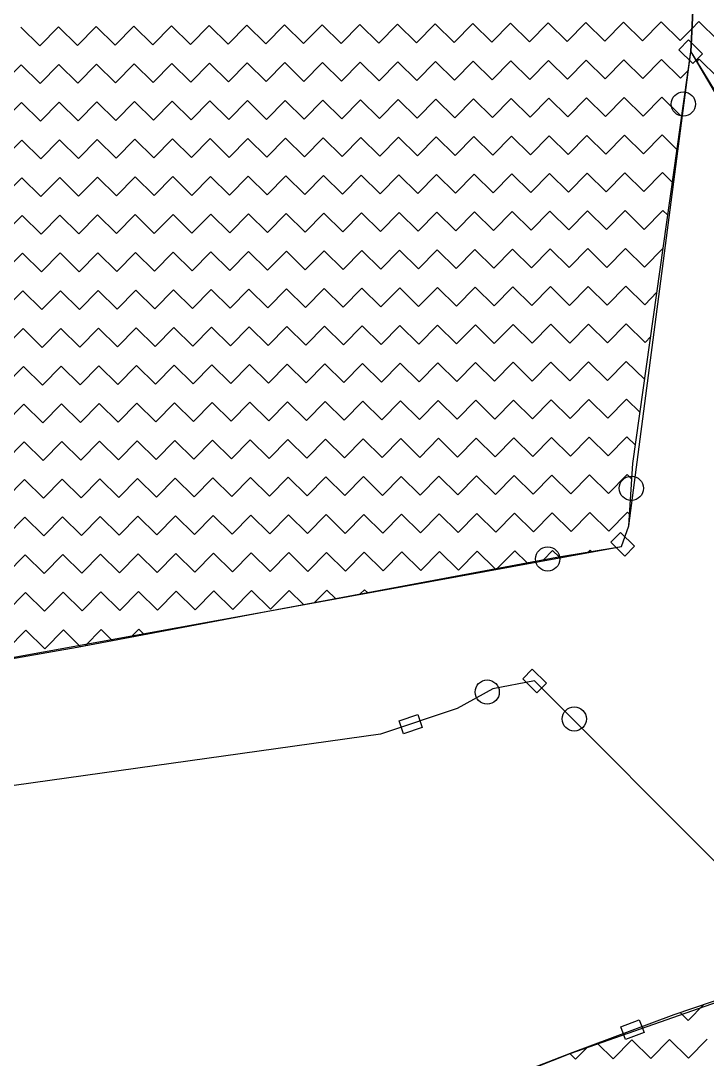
# Model space of a CAD drawing. Header units: metres. Extents: x 342804 to 346854, y 1762918 to 1765966.
# Drawn here: x 343431.6 to 343672.7, y 1764501 to 1764865.5 of the extents above; entities that cross this region are included whole.
import ezdxf

# ---------------------------------------------------------------- set-up
doc = ezdxf.new("R2010")
doc.units = ezdxf.units.M
doc.header["$MEASUREMENT"] = 0
doc.layers.add('POLY_HATCH', color=12, linetype='Continuous')
doc.layers.add('POLY_PARCEL', color=6, linetype='Continuous')

msp = doc.modelspace()

# ---------------------------------------------------------------- linework, layer by layer
for points in [[(343666.08, 1764858.8), (343671.03, 1764853.93), (343667.66, 1764850.51), (343662.71, 1764855.38)], [(343642.18, 1764685.95), (343647.13, 1764681.08), (343643.76, 1764677.65), (343638.81, 1764682.52)], [(343611.25, 1764637.94), (343616.2, 1764633.07), (343612.83, 1764629.65), (343607.88, 1764634.52)], [(343564.52, 1764619.84), (343571.1, 1764622.04), (343572.63, 1764617.48), (343566.04, 1764615.28)], [(343642.3, 1764512.43), (343648.81, 1764514.86), (343650.49, 1764510.36), (343643.98, 1764507.93)]]:
    msp.add_lwpolyline(points, close=True)
for centre in [(343664.3, 1764836.29), (343646.02, 1764701.44), (343616.66, 1764676.63), (343595.42, 1764629.91), (343625.98, 1764620.47)]:
    msp.add_circle(centre, 4.25)
at = {"layer": 'POLY_HATCH'}
for p, q in [((343666.87, 1764854.65), (343668.39, 1764885.72)), ((343668.39, 1764885.72), (343666.87, 1764854.65)), ((343646.61, 1764710.17), (343666.87, 1764854.65)), ((343666.87, 1764854.65), (343690.76, 1764815.61)), ((343645.15, 1764688.27), (343646.61, 1764710.17)), ((343642.53, 1764681.03), (343645.15, 1764688.27)), ((343619.83, 1764677.22), (343642.53, 1764681.03)), ((343517.75, 1764658.16), (343619.83, 1764677.22)), ((343451.38, 1764645.69), (343517.75, 1764658.16)), ((343383.97, 1764633.91), (343451.38, 1764645.69)), ((343726.67, 1764538.82), (343661.01, 1764516.65)), ((343661.01, 1764516.65), (343624.56, 1764503.02)), ((343624.56, 1764503.02), (343533.42, 1764467.93))]:
    msp.add_line(p, q, dxfattribs=at)
at = {"layer": 'POLY_HATCH', "linetype": 'Continuous'}
for p, q in [((343438.29, 1764856.75), (343444.85, 1764863.41)), ((343444.85, 1764863.41), (343451.52, 1764856.85)), ((343451.52, 1764856.85), (343458.08, 1764863.52)), ((343458.08, 1764863.52), (343464.75, 1764856.96)), ((343464.75, 1764856.96), (343471.31, 1764863.63)), ((343471.31, 1764863.63), (343477.98, 1764857.07)), ((343477.98, 1764857.07), (343484.54, 1764863.74)), ((343484.54, 1764863.74), (343491.21, 1764857.18)), ((343491.21, 1764857.18), (343497.77, 1764863.85)), ((343497.77, 1764863.85), (343504.44, 1764857.29)), ((343504.44, 1764857.29), (343511, 1764863.96)), ((343511, 1764863.96), (343517.67, 1764857.4)), ((343517.67, 1764857.4), (343524.23, 1764864.07)), ((343524.23, 1764864.07), (343530.9, 1764857.51)), ((343530.9, 1764857.51), (343537.46, 1764864.17)), ((343537.46, 1764864.17), (343544.13, 1764857.61)), ((343544.13, 1764857.61), (343550.69, 1764864.28)), ((343550.69, 1764864.28), (343557.36, 1764857.72)), ((343557.36, 1764857.72), (343563.92, 1764864.39)), ((343563.92, 1764864.39), (343570.59, 1764857.83)), ((343570.59, 1764857.83), (343577.15, 1764864.5)), ((343577.15, 1764864.5), (343583.82, 1764857.94)), ((343583.82, 1764857.94), (343590.38, 1764864.61)), ((343590.38, 1764864.61), (343597.05, 1764858.05)), ((343597.05, 1764858.05), (343603.61, 1764864.72)), ((343603.61, 1764864.72), (343610.28, 1764858.16)), ((343610.28, 1764858.16), (343616.84, 1764864.83)), ((343616.84, 1764864.83), (343623.51, 1764858.27)), ((343623.51, 1764858.27), (343630.07, 1764864.93)), ((343630.07, 1764864.93), (343636.74, 1764858.37)), ((343636.74, 1764858.37), (343643.3, 1764865.04)), ((343643.3, 1764865.04), (343649.97, 1764858.48)), ((343649.97, 1764858.48), (343656.53, 1764865.15)), ((343656.53, 1764865.15), (343663.2, 1764858.59)), ((343667.27, 1764862.73), (343669.76, 1764865.26)), ((343669.76, 1764865.26), (343676.43, 1764858.7)), ((343431.62, 1764863.31), (343438.29, 1764856.75)), ((343663.2, 1764858.59), (343667.27, 1764862.73)), ((343425.16, 1764843.41), (343431.73, 1764850.08)), ((343431.73, 1764850.08), (343438.39, 1764843.52)), ((343438.39, 1764843.52), (343444.96, 1764850.18)), ((343444.96, 1764850.18), (343451.62, 1764843.62)), ((343451.62, 1764843.62), (343458.19, 1764850.29)), ((343458.19, 1764850.29), (343464.85, 1764843.73)), ((343464.85, 1764843.73), (343471.42, 1764850.4)), ((343471.42, 1764850.4), (343478.08, 1764843.84)), ((343478.08, 1764843.84), (343484.65, 1764850.51)), ((343484.65, 1764850.51), (343491.32, 1764843.95)), ((343491.32, 1764843.95), (343497.88, 1764850.62)), ((343497.88, 1764850.62), (343504.55, 1764844.06)), ((343504.55, 1764844.06), (343511.11, 1764850.73)), ((343511.11, 1764850.73), (343517.78, 1764844.17)), ((343517.78, 1764844.17), (343524.34, 1764850.84)), ((343524.34, 1764850.84), (343531.01, 1764844.28)), ((343531.01, 1764844.28), (343537.57, 1764850.94)), ((343537.57, 1764850.94), (343544.24, 1764844.38)), ((343544.24, 1764844.38), (343550.8, 1764851.05)), ((343550.8, 1764851.05), (343557.47, 1764844.49)), ((343557.47, 1764844.49), (343564.03, 1764851.16)), ((343564.03, 1764851.16), (343570.7, 1764844.6)), ((343570.7, 1764844.6), (343577.26, 1764851.27)), ((343577.26, 1764851.27), (343583.93, 1764844.71)), ((343583.93, 1764844.71), (343590.49, 1764851.38)), ((343590.49, 1764851.38), (343597.16, 1764844.82)), ((343597.16, 1764844.82), (343603.72, 1764851.49)), ((343603.72, 1764851.49), (343610.39, 1764844.93)), ((343610.39, 1764844.93), (343616.95, 1764851.6)), ((343616.95, 1764851.6), (343623.62, 1764845.03)), ((343623.62, 1764845.03), (343630.18, 1764851.7)), ((343630.18, 1764851.7), (343636.85, 1764845.14)), ((343636.85, 1764845.14), (343643.41, 1764851.81)), ((343643.41, 1764851.81), (343650.08, 1764845.25)), ((343650.08, 1764845.25), (343656.64, 1764851.92)), ((343656.64, 1764851.92), (343663.31, 1764845.36)), ((343669.01, 1764851.16), (343669.87, 1764852.03)), ((343669.87, 1764852.03), (343676.54, 1764845.47)), ((343663.31, 1764845.36), (343665.95, 1764848.04)), ((343557.57, 1764831.26), (343564.13, 1764837.93)), ((343564.13, 1764837.93), (343570.8, 1764831.37)), ((343570.8, 1764831.37), (343577.36, 1764838.04)), ((343577.36, 1764838.04), (343584.03, 1764831.48)), ((343584.03, 1764831.48), (343590.59, 1764838.15)), ((343590.59, 1764838.15), (343597.26, 1764831.59)), ((343597.26, 1764831.59), (343603.82, 1764838.26)), ((343603.82, 1764838.26), (343610.49, 1764831.7)), ((343610.49, 1764831.7), (343617.05, 1764838.37)), ((343617.05, 1764838.37), (343623.72, 1764831.8)), ((343623.72, 1764831.8), (343630.29, 1764838.47)), ((343630.29, 1764838.47), (343636.95, 1764831.91)), ((343636.95, 1764831.91), (343643.52, 1764838.58)), ((343643.52, 1764838.58), (343650.18, 1764832.02)), ((343650.18, 1764832.02), (343656.75, 1764838.69)), ((343656.75, 1764838.69), (343663.41, 1764832.13)), ((343425.27, 1764830.18), (343431.83, 1764836.85)), ((343431.83, 1764836.85), (343438.5, 1764830.29)), ((343438.5, 1764830.29), (343445.06, 1764836.95)), ((343445.06, 1764836.95), (343451.73, 1764830.39)), ((343451.73, 1764830.39), (343458.29, 1764837.06)), ((343458.29, 1764837.06), (343464.96, 1764830.5)), ((343464.96, 1764830.5), (343471.52, 1764837.17)), ((343471.52, 1764837.17), (343478.19, 1764830.61)), ((343478.19, 1764830.61), (343484.75, 1764837.28)), ((343484.75, 1764837.28), (343491.42, 1764830.72)), ((343491.42, 1764830.72), (343497.98, 1764837.39)), ((343497.98, 1764837.39), (343504.65, 1764830.83)), ((343504.65, 1764830.83), (343511.21, 1764837.5)), ((343511.21, 1764837.5), (343517.88, 1764830.94)), ((343517.88, 1764830.94), (343524.44, 1764837.61)), ((343524.44, 1764837.61), (343531.11, 1764831.05)), ((343531.11, 1764831.05), (343537.67, 1764837.71)), ((343537.67, 1764837.71), (343544.34, 1764831.15)), ((343544.34, 1764831.15), (343550.9, 1764837.82)), ((343550.9, 1764837.82), (343557.57, 1764831.26)), ((343663.41, 1764832.13), (343663.76, 1764832.49)), ((343425.38, 1764816.95), (343431.94, 1764823.62)), ((343431.94, 1764823.62), (343438.61, 1764817.06)), ((343438.61, 1764817.06), (343445.17, 1764823.72)), ((343445.17, 1764823.72), (343451.84, 1764817.16)), ((343451.84, 1764817.16), (343458.4, 1764823.83)), ((343458.4, 1764823.83), (343465.07, 1764817.27)), ((343465.07, 1764817.27), (343471.63, 1764823.94)), ((343471.63, 1764823.94), (343478.3, 1764817.38)), ((343478.3, 1764817.38), (343484.86, 1764824.05)), ((343484.86, 1764824.05), (343491.53, 1764817.49)), ((343491.53, 1764817.49), (343498.09, 1764824.16)), ((343498.09, 1764824.16), (343504.76, 1764817.6)), ((343504.76, 1764817.6), (343511.32, 1764824.27)), ((343511.32, 1764824.27), (343517.99, 1764817.71)), ((343517.99, 1764817.71), (343524.55, 1764824.38)), ((343524.55, 1764824.38), (343531.22, 1764817.82)), ((343531.22, 1764817.82), (343537.78, 1764824.48)), ((343537.78, 1764824.48), (343544.45, 1764817.92)), ((343544.45, 1764817.92), (343551.01, 1764824.59)), ((343551.01, 1764824.59), (343557.68, 1764818.03)), ((343557.68, 1764818.03), (343564.24, 1764824.7)), ((343564.24, 1764824.7), (343570.91, 1764818.14)), ((343570.91, 1764818.14), (343577.47, 1764824.81)), ((343577.47, 1764824.81), (343584.14, 1764818.25)), ((343584.14, 1764818.25), (343590.7, 1764824.92)), ((343590.7, 1764824.92), (343597.37, 1764818.36)), ((343597.37, 1764818.36), (343603.93, 1764825.03)), ((343603.93, 1764825.03), (343610.6, 1764818.47)), ((343610.6, 1764818.47), (343617.16, 1764825.14)), ((343617.16, 1764825.14), (343623.83, 1764818.57)), ((343623.83, 1764818.57), (343630.39, 1764825.24)), ((343630.39, 1764825.24), (343637.06, 1764818.68)), ((343637.06, 1764818.68), (343643.62, 1764825.35)), ((343643.62, 1764825.35), (343650.29, 1764818.79)), ((343650.29, 1764818.79), (343656.85, 1764825.46)), ((343656.85, 1764825.46), (343662.06, 1764820.34)), ((343425.49, 1764803.72), (343432.05, 1764810.39)), ((343432.05, 1764810.39), (343438.72, 1764803.83)), ((343438.72, 1764803.83), (343445.28, 1764810.49)), ((343445.28, 1764810.49), (343451.95, 1764803.93)), ((343451.95, 1764803.93), (343458.51, 1764810.6)), ((343458.51, 1764810.6), (343465.18, 1764804.04)), ((343465.18, 1764804.04), (343471.74, 1764810.71)), ((343471.74, 1764810.71), (343478.41, 1764804.15)), ((343478.41, 1764804.15), (343484.97, 1764810.82)), ((343484.97, 1764810.82), (343491.64, 1764804.26)), ((343491.64, 1764804.26), (343498.2, 1764810.93)), ((343498.2, 1764810.93), (343504.87, 1764804.37)), ((343504.87, 1764804.37), (343511.43, 1764811.04)), ((343511.43, 1764811.04), (343518.1, 1764804.48)), ((343518.1, 1764804.48), (343524.66, 1764811.15)), ((343524.66, 1764811.15), (343531.33, 1764804.59)), ((343531.33, 1764804.59), (343537.89, 1764811.25)), ((343537.89, 1764811.25), (343544.56, 1764804.69)), ((343544.56, 1764804.69), (343551.12, 1764811.36)), ((343551.12, 1764811.36), (343557.79, 1764804.8)), ((343557.79, 1764804.8), (343564.35, 1764811.47)), ((343564.35, 1764811.47), (343571.02, 1764804.91)), ((343571.02, 1764804.91), (343577.58, 1764811.58)), ((343577.58, 1764811.58), (343584.25, 1764805.02)), ((343584.25, 1764805.02), (343590.81, 1764811.69)), ((343590.81, 1764811.69), (343597.48, 1764805.13)), ((343597.48, 1764805.13), (343604.04, 1764811.8)), ((343604.04, 1764811.8), (343610.71, 1764805.24)), ((343610.71, 1764805.24), (343617.27, 1764811.91)), ((343617.27, 1764811.91), (343623.94, 1764805.34)), ((343623.94, 1764805.34), (343630.5, 1764812.01)), ((343630.5, 1764812.01), (343637.17, 1764805.45)), ((343637.17, 1764805.45), (343643.73, 1764812.12)), ((343643.73, 1764812.12), (343650.4, 1764805.56)), ((343650.4, 1764805.56), (343656.96, 1764812.23)), ((343656.96, 1764812.23), (343660.44, 1764808.81)), ((343504.98, 1764791.14), (343511.54, 1764797.81)), ((343511.54, 1764797.81), (343518.21, 1764791.25)), ((343518.21, 1764791.25), (343524.77, 1764797.92)), ((343524.77, 1764797.92), (343531.44, 1764791.35)), ((343531.44, 1764791.35), (343538, 1764798.02)), ((343538, 1764798.02), (343544.67, 1764791.46)), ((343544.67, 1764791.46), (343551.23, 1764798.13)), ((343551.23, 1764798.13), (343557.9, 1764791.57)), ((343557.9, 1764791.57), (343564.46, 1764798.24)), ((343564.46, 1764798.24), (343571.13, 1764791.68)), ((343571.13, 1764791.68), (343577.69, 1764798.35)), ((343577.69, 1764798.35), (343584.36, 1764791.79)), ((343584.36, 1764791.79), (343590.92, 1764798.46)), ((343590.92, 1764798.46), (343597.59, 1764791.9)), ((343597.59, 1764791.9), (343604.15, 1764798.57)), ((343604.15, 1764798.57), (343610.82, 1764792.01)), ((343610.82, 1764792.01), (343617.38, 1764798.68)), ((343617.38, 1764798.68), (343624.05, 1764792.11)), ((343624.05, 1764792.11), (343630.61, 1764798.78)), ((343630.61, 1764798.78), (343637.28, 1764792.22)), ((343637.28, 1764792.22), (343643.84, 1764798.89)), ((343643.84, 1764798.89), (343650.51, 1764792.33)), ((343650.51, 1764792.33), (343657.07, 1764799)), ((343657.07, 1764799), (343658.82, 1764797.28)), ((343425.6, 1764790.49), (343432.16, 1764797.16)), ((343432.16, 1764797.16), (343438.83, 1764790.6)), ((343438.83, 1764790.6), (343445.39, 1764797.26)), ((343445.39, 1764797.26), (343452.06, 1764790.7)), ((343452.06, 1764790.7), (343458.62, 1764797.37)), ((343458.62, 1764797.37), (343465.29, 1764790.81)), ((343465.29, 1764790.81), (343471.85, 1764797.48)), ((343471.85, 1764797.48), (343478.52, 1764790.92)), ((343478.52, 1764790.92), (343485.08, 1764797.59)), ((343485.08, 1764797.59), (343491.75, 1764791.03)), ((343491.75, 1764791.03), (343498.31, 1764797.7)), ((343498.31, 1764797.7), (343504.98, 1764791.14)), ((343425.71, 1764777.26), (343432.27, 1764783.93)), ((343432.27, 1764783.93), (343438.94, 1764777.37)), ((343438.94, 1764777.37), (343445.5, 1764784.03)), ((343445.5, 1764784.03), (343452.17, 1764777.47)), ((343452.17, 1764777.47), (343458.73, 1764784.14)), ((343458.73, 1764784.14), (343465.4, 1764777.58)), ((343465.4, 1764777.58), (343471.96, 1764784.25)), ((343471.96, 1764784.25), (343478.63, 1764777.69)), ((343478.63, 1764777.69), (343485.19, 1764784.36)), ((343485.19, 1764784.36), (343491.86, 1764777.8)), ((343491.86, 1764777.8), (343498.42, 1764784.47)), ((343498.42, 1764784.47), (343505.09, 1764777.91)), ((343505.09, 1764777.91), (343511.65, 1764784.58)), ((343511.65, 1764784.58), (343518.32, 1764778.02)), ((343518.32, 1764778.02), (343524.88, 1764784.69)), ((343524.88, 1764784.69), (343531.55, 1764778.12)), ((343531.55, 1764778.12), (343538.11, 1764784.79)), ((343538.11, 1764784.79), (343544.78, 1764778.23)), ((343544.78, 1764778.23), (343551.34, 1764784.9)), ((343551.34, 1764784.9), (343558.01, 1764778.34)), ((343558.01, 1764778.34), (343564.57, 1764785.01)), ((343564.57, 1764785.01), (343571.24, 1764778.45)), ((343571.24, 1764778.45), (343577.8, 1764785.12)), ((343577.8, 1764785.12), (343584.47, 1764778.56)), ((343584.47, 1764778.56), (343591.03, 1764785.23)), ((343591.03, 1764785.23), (343597.7, 1764778.67)), ((343597.7, 1764778.67), (343604.26, 1764785.34)), ((343604.26, 1764785.34), (343610.93, 1764778.78)), ((343610.93, 1764778.78), (343617.49, 1764785.45)), ((343617.49, 1764785.45), (343624.16, 1764778.88)), ((343624.16, 1764778.88), (343630.72, 1764785.55)), ((343630.72, 1764785.55), (343637.39, 1764778.99)), ((343637.39, 1764778.99), (343643.95, 1764785.66)), ((343643.95, 1764785.66), (343650.62, 1764779.1)), ((343650.62, 1764779.1), (343657.18, 1764785.77)), ((343657.18, 1764785.77), (343657.21, 1764785.74)), ((343624.27, 1764765.65), (343630.83, 1764772.32)), ((343630.83, 1764772.32), (343637.5, 1764765.76)), ((343637.5, 1764765.76), (343644.06, 1764772.43)), ((343644.06, 1764772.43), (343650.73, 1764765.87)), ((343425.82, 1764764.03), (343432.38, 1764770.7)), ((343432.38, 1764770.7), (343439.05, 1764764.14)), ((343439.05, 1764764.14), (343445.61, 1764770.8)), ((343445.61, 1764770.8), (343452.28, 1764764.24)), ((343452.28, 1764764.24), (343458.84, 1764770.91)), ((343458.84, 1764770.91), (343465.51, 1764764.35)), ((343465.51, 1764764.35), (343472.07, 1764771.02)), ((343472.07, 1764771.02), (343478.74, 1764764.46)), ((343478.74, 1764764.46), (343485.3, 1764771.13)), ((343485.3, 1764771.13), (343491.97, 1764764.57)), ((343491.97, 1764764.57), (343498.53, 1764771.24)), ((343498.53, 1764771.24), (343505.2, 1764764.68)), ((343505.2, 1764764.68), (343511.76, 1764771.35)), ((343511.76, 1764771.35), (343518.43, 1764764.79)), ((343518.43, 1764764.79), (343524.99, 1764771.46)), ((343524.99, 1764771.46), (343531.66, 1764764.89)), ((343531.66, 1764764.89), (343538.22, 1764771.56)), ((343538.22, 1764771.56), (343544.89, 1764765)), ((343544.89, 1764765), (343551.45, 1764771.67)), ((343551.45, 1764771.67), (343558.12, 1764765.11)), ((343558.12, 1764765.11), (343564.68, 1764771.78)), ((343564.68, 1764771.78), (343571.35, 1764765.22)), ((343571.35, 1764765.22), (343577.91, 1764771.89)), ((343577.91, 1764771.89), (343584.58, 1764765.33)), ((343584.58, 1764765.33), (343591.14, 1764772)), ((343591.14, 1764772), (343597.81, 1764765.44)), ((343597.81, 1764765.44), (343604.37, 1764772.11)), ((343604.37, 1764772.11), (343611.04, 1764765.55)), ((343611.04, 1764765.55), (343617.6, 1764772.22)), ((343617.6, 1764772.22), (343624.27, 1764765.65)), ((343650.73, 1764765.87), (343655.03, 1764770.25)), ((343452.38, 1764751.01), (343458.95, 1764757.68)), ((343458.95, 1764757.68), (343465.61, 1764751.12)), ((343465.61, 1764751.12), (343472.18, 1764757.79)), ((343472.18, 1764757.79), (343478.84, 1764751.23)), ((343478.84, 1764751.23), (343485.41, 1764757.9)), ((343485.41, 1764757.9), (343492.07, 1764751.34)), ((343492.07, 1764751.34), (343498.64, 1764758.01)), ((343498.64, 1764758.01), (343505.3, 1764751.45)), ((343505.3, 1764751.45), (343511.87, 1764758.12)), ((343511.87, 1764758.12), (343518.53, 1764751.56)), ((343518.53, 1764751.56), (343525.1, 1764758.23)), ((343525.1, 1764758.23), (343531.76, 1764751.66)), ((343531.76, 1764751.66), (343538.33, 1764758.33)), ((343538.33, 1764758.33), (343545, 1764751.77)), ((343545, 1764751.77), (343551.56, 1764758.44)), ((343551.56, 1764758.44), (343558.23, 1764751.88)), ((343558.23, 1764751.88), (343564.79, 1764758.55)), ((343564.79, 1764758.55), (343571.46, 1764751.99)), ((343571.46, 1764751.99), (343578.02, 1764758.66)), ((343578.02, 1764758.66), (343584.69, 1764752.1)), ((343584.69, 1764752.1), (343591.25, 1764758.77)), ((343591.25, 1764758.77), (343597.92, 1764752.21)), ((343597.92, 1764752.21), (343604.48, 1764758.88)), ((343604.48, 1764758.88), (343611.15, 1764752.32)), ((343611.15, 1764752.32), (343617.71, 1764758.99)), ((343617.71, 1764758.99), (343624.38, 1764752.42)), ((343624.38, 1764752.42), (343630.94, 1764759.09)), ((343630.94, 1764759.09), (343637.61, 1764752.53)), ((343637.61, 1764752.53), (343644.17, 1764759.2)), ((343644.17, 1764759.2), (343650.84, 1764752.64)), ((343425.92, 1764750.8), (343432.49, 1764757.47)), ((343432.49, 1764757.47), (343439.15, 1764750.9)), ((343439.15, 1764750.9), (343445.72, 1764757.57)), ((343445.72, 1764757.57), (343452.38, 1764751.01)), ((343650.84, 1764752.64), (343652.85, 1764754.69)), ((343426.03, 1764737.57), (343432.59, 1764744.24)), ((343432.59, 1764744.24), (343439.26, 1764737.67)), ((343439.26, 1764737.67), (343445.82, 1764744.34)), ((343445.82, 1764744.34), (343452.49, 1764737.78)), ((343452.49, 1764737.78), (343459.05, 1764744.45)), ((343459.05, 1764744.45), (343465.72, 1764737.89)), ((343465.72, 1764737.89), (343472.28, 1764744.56)), ((343472.28, 1764744.56), (343478.95, 1764738)), ((343478.95, 1764738), (343485.51, 1764744.67)), ((343485.51, 1764744.67), (343492.18, 1764738.11)), ((343492.18, 1764738.11), (343498.74, 1764744.78)), ((343498.74, 1764744.78), (343505.41, 1764738.22)), ((343505.41, 1764738.22), (343511.97, 1764744.89)), ((343511.97, 1764744.89), (343518.64, 1764738.33)), ((343518.64, 1764738.33), (343525.2, 1764745)), ((343525.2, 1764745), (343531.87, 1764738.43)), ((343531.87, 1764738.43), (343538.43, 1764745.1)), ((343538.43, 1764745.1), (343545.1, 1764738.54)), ((343545.1, 1764738.54), (343551.66, 1764745.21)), ((343551.66, 1764745.21), (343558.33, 1764738.65)), ((343558.33, 1764738.65), (343564.89, 1764745.32)), ((343564.89, 1764745.32), (343571.56, 1764738.76)), ((343571.56, 1764738.76), (343578.12, 1764745.43)), ((343578.12, 1764745.43), (343584.79, 1764738.87)), ((343584.79, 1764738.87), (343591.35, 1764745.54)), ((343591.35, 1764745.54), (343598.02, 1764738.98)), ((343598.02, 1764738.98), (343604.58, 1764745.65)), ((343604.58, 1764745.65), (343611.25, 1764739.09)), ((343611.25, 1764739.09), (343617.81, 1764745.76)), ((343617.81, 1764745.76), (343624.48, 1764739.19)), ((343624.48, 1764739.19), (343631.04, 1764745.86)), ((343631.04, 1764745.86), (343637.71, 1764739.3)), ((343637.71, 1764739.3), (343644.27, 1764745.97)), ((343644.27, 1764745.97), (343650.74, 1764739.62)), ((343571.67, 1764725.53), (343578.23, 1764732.2)), ((343578.23, 1764732.2), (343584.9, 1764725.64)), ((343584.9, 1764725.64), (343591.46, 1764732.31)), ((343591.46, 1764732.31), (343598.13, 1764725.75)), ((343598.13, 1764725.75), (343604.69, 1764732.42)), ((343604.69, 1764732.42), (343611.36, 1764725.86)), ((343611.36, 1764725.86), (343617.92, 1764732.53)), ((343617.92, 1764732.53), (343624.59, 1764725.96)), ((343624.59, 1764725.96), (343631.15, 1764732.63)), ((343631.15, 1764732.63), (343637.82, 1764726.07)), ((343637.82, 1764726.07), (343644.38, 1764732.74)), ((343644.38, 1764732.74), (343649.12, 1764728.08)), ((343426.14, 1764724.34), (343432.7, 1764731.01)), ((343432.7, 1764731.01), (343439.37, 1764724.44)), ((343439.37, 1764724.44), (343445.93, 1764731.11)), ((343445.93, 1764731.11), (343452.6, 1764724.55)), ((343452.6, 1764724.55), (343459.16, 1764731.22)), ((343459.16, 1764731.22), (343465.83, 1764724.66)), ((343465.83, 1764724.66), (343472.39, 1764731.33)), ((343472.39, 1764731.33), (343479.06, 1764724.77)), ((343479.06, 1764724.77), (343485.62, 1764731.44)), ((343485.62, 1764731.44), (343492.29, 1764724.88)), ((343492.29, 1764724.88), (343498.85, 1764731.55)), ((343498.85, 1764731.55), (343505.52, 1764724.99)), ((343505.52, 1764724.99), (343512.08, 1764731.66)), ((343512.08, 1764731.66), (343518.75, 1764725.1)), ((343518.75, 1764725.1), (343525.31, 1764731.77)), ((343525.31, 1764731.77), (343531.98, 1764725.2)), ((343531.98, 1764725.2), (343538.54, 1764731.87)), ((343538.54, 1764731.87), (343545.21, 1764725.31)), ((343545.21, 1764725.31), (343551.77, 1764731.98)), ((343551.77, 1764731.98), (343558.44, 1764725.42)), ((343558.44, 1764725.42), (343565, 1764732.09)), ((343565, 1764732.09), (343571.67, 1764725.53)), ((343426.25, 1764711.11), (343432.81, 1764717.78)), ((343432.81, 1764717.78), (343439.48, 1764711.21)), ((343439.48, 1764711.21), (343446.04, 1764717.88)), ((343446.04, 1764717.88), (343452.71, 1764711.32)), ((343452.71, 1764711.32), (343459.27, 1764717.99)), ((343459.27, 1764717.99), (343465.94, 1764711.43)), ((343465.94, 1764711.43), (343472.5, 1764718.1)), ((343472.5, 1764718.1), (343479.17, 1764711.54)), ((343479.17, 1764711.54), (343485.73, 1764718.21)), ((343485.73, 1764718.21), (343492.4, 1764711.65)), ((343492.4, 1764711.65), (343498.96, 1764718.32)), ((343498.96, 1764718.32), (343505.63, 1764711.76)), ((343505.63, 1764711.76), (343512.19, 1764718.43)), ((343512.19, 1764718.43), (343518.86, 1764711.87)), ((343518.86, 1764711.87), (343525.42, 1764718.54)), ((343525.42, 1764718.54), (343532.09, 1764711.97)), ((343532.09, 1764711.97), (343538.65, 1764718.64)), ((343538.65, 1764718.64), (343545.32, 1764712.08)), ((343545.32, 1764712.08), (343551.88, 1764718.75)), ((343551.88, 1764718.75), (343558.55, 1764712.19)), ((343558.55, 1764712.19), (343565.11, 1764718.86)), ((343565.11, 1764718.86), (343571.78, 1764712.3)), ((343571.78, 1764712.3), (343578.34, 1764718.97)), ((343578.34, 1764718.97), (343585.01, 1764712.41)), ((343585.01, 1764712.41), (343591.57, 1764719.08)), ((343591.57, 1764719.08), (343598.24, 1764712.52)), ((343598.24, 1764712.52), (343604.8, 1764719.19)), ((343604.8, 1764719.19), (343611.47, 1764712.63)), ((343611.47, 1764712.63), (343618.03, 1764719.3)), ((343618.03, 1764719.3), (343624.7, 1764712.73)), ((343624.7, 1764712.73), (343631.26, 1764719.4)), ((343631.26, 1764719.4), (343637.93, 1764712.84)), ((343637.93, 1764712.84), (343644.49, 1764719.51)), ((343644.49, 1764719.51), (343647.5, 1764716.55)), ((343426.36, 1764697.88), (343432.92, 1764704.55)), ((343432.92, 1764704.55), (343439.59, 1764697.98)), ((343439.59, 1764697.98), (343446.15, 1764704.65)), ((343446.15, 1764704.65), (343452.82, 1764698.09)), ((343452.82, 1764698.09), (343459.38, 1764704.76)), ((343459.38, 1764704.76), (343466.05, 1764698.2)), ((343466.05, 1764698.2), (343472.61, 1764704.87)), ((343472.61, 1764704.87), (343479.28, 1764698.31)), ((343479.28, 1764698.31), (343485.84, 1764704.98)), ((343485.84, 1764704.98), (343492.51, 1764698.42)), ((343492.51, 1764698.42), (343499.07, 1764705.09)), ((343499.07, 1764705.09), (343505.74, 1764698.53)), ((343505.74, 1764698.53), (343512.3, 1764705.2)), ((343512.3, 1764705.2), (343518.97, 1764698.64)), ((343518.97, 1764698.64), (343525.53, 1764705.31)), ((343525.53, 1764705.31), (343532.2, 1764698.74)), ((343532.2, 1764698.74), (343538.76, 1764705.41)), ((343538.76, 1764705.41), (343545.43, 1764698.85)), ((343545.43, 1764698.85), (343551.99, 1764705.52)), ((343551.99, 1764705.52), (343558.66, 1764698.96)), ((343558.66, 1764698.96), (343565.22, 1764705.63)), ((343565.22, 1764705.63), (343571.89, 1764699.07)), ((343571.89, 1764699.07), (343578.45, 1764705.74)), ((343578.45, 1764705.74), (343585.12, 1764699.18)), ((343585.12, 1764699.18), (343591.68, 1764705.85)), ((343591.68, 1764705.85), (343598.35, 1764699.29)), ((343598.35, 1764699.29), (343604.91, 1764705.96)), ((343604.91, 1764705.96), (343611.58, 1764699.4)), ((343611.58, 1764699.4), (343618.14, 1764706.06)), ((343618.14, 1764706.06), (343624.81, 1764699.5)), ((343624.81, 1764699.5), (343631.37, 1764706.17)), ((343631.37, 1764706.17), (343638.04, 1764699.61)), ((343638.04, 1764699.61), (343644.6, 1764706.28)), ((343644.6, 1764706.28), (343646.24, 1764704.67)), ((343519.08, 1764685.41), (343525.64, 1764692.08)), ((343525.64, 1764692.08), (343532.31, 1764685.51)), ((343532.31, 1764685.51), (343538.87, 1764692.18)), ((343538.87, 1764692.18), (343545.54, 1764685.62)), ((343545.54, 1764685.62), (343552.1, 1764692.29)), ((343552.1, 1764692.29), (343558.77, 1764685.73)), ((343558.77, 1764685.73), (343565.33, 1764692.4)), ((343565.33, 1764692.4), (343572, 1764685.84)), ((343572, 1764685.84), (343578.56, 1764692.51)), ((343578.56, 1764692.51), (343585.23, 1764685.95)), ((343585.23, 1764685.95), (343591.79, 1764692.62)), ((343591.79, 1764692.62), (343598.46, 1764686.06)), ((343598.46, 1764686.06), (343605.02, 1764692.73)), ((343605.02, 1764692.73), (343611.69, 1764686.17)), ((343611.69, 1764686.17), (343618.25, 1764692.83)), ((343618.25, 1764692.83), (343624.92, 1764686.27)), ((343624.92, 1764686.27), (343631.48, 1764692.94)), ((343631.48, 1764692.94), (343638.15, 1764686.38)), ((343638.15, 1764686.38), (343644.71, 1764693.05)), ((343644.71, 1764693.05), (343645.42, 1764692.35)), ((343426.47, 1764684.65), (343433.03, 1764691.32)), ((343433.03, 1764691.32), (343439.7, 1764684.75)), ((343439.7, 1764684.75), (343446.26, 1764691.42)), ((343446.26, 1764691.42), (343452.93, 1764684.86)), ((343452.93, 1764684.86), (343459.49, 1764691.53)), ((343459.49, 1764691.53), (343466.16, 1764684.97)), ((343466.16, 1764684.97), (343472.72, 1764691.64)), ((343472.72, 1764691.64), (343479.39, 1764685.08)), ((343479.39, 1764685.08), (343485.95, 1764691.75)), ((343485.95, 1764691.75), (343492.62, 1764685.19)), ((343492.62, 1764685.19), (343499.18, 1764691.86)), ((343499.18, 1764691.86), (343505.85, 1764685.3)), ((343505.85, 1764685.3), (343512.41, 1764691.97)), ((343512.41, 1764691.97), (343519.08, 1764685.41)), ((343426.58, 1764671.42), (343433.14, 1764678.09)), ((343433.14, 1764678.09), (343439.81, 1764671.52)), ((343439.81, 1764671.52), (343446.37, 1764678.19)), ((343446.37, 1764678.19), (343453.04, 1764671.63)), ((343453.04, 1764671.63), (343459.6, 1764678.3)), ((343459.6, 1764678.3), (343466.27, 1764671.74)), ((343466.27, 1764671.74), (343472.83, 1764678.41)), ((343472.83, 1764678.41), (343479.5, 1764671.85)), ((343479.5, 1764671.85), (343486.06, 1764678.52)), ((343486.06, 1764678.52), (343492.73, 1764671.96)), ((343492.73, 1764671.96), (343499.29, 1764678.63)), ((343499.29, 1764678.63), (343505.96, 1764672.07)), ((343505.96, 1764672.07), (343512.52, 1764678.74)), ((343512.52, 1764678.74), (343519.19, 1764672.18)), ((343519.19, 1764672.18), (343525.75, 1764678.85)), ((343525.75, 1764678.85), (343532.42, 1764672.28)), ((343532.42, 1764672.28), (343538.98, 1764678.95)), ((343538.98, 1764678.95), (343545.65, 1764672.39)), ((343545.65, 1764672.39), (343552.21, 1764679.06)), ((343552.21, 1764679.06), (343558.88, 1764672.5)), ((343558.88, 1764672.5), (343565.44, 1764679.17)), ((343565.44, 1764679.17), (343572.11, 1764672.61)), ((343572.11, 1764672.61), (343578.67, 1764679.28)), ((343578.67, 1764679.28), (343585.34, 1764672.72)), ((343585.34, 1764672.72), (343591.9, 1764679.39)), ((343591.9, 1764679.39), (343598.21, 1764673.18)), ((343599.08, 1764673.34), (343605.13, 1764679.5)), ((343605.13, 1764679.5), (343609.42, 1764675.28)), ((343615.15, 1764676.35), (343618.36, 1764679.6)), ((343618.36, 1764679.6), (343620.64, 1764677.36)), ((343630.97, 1764679.09), (343631.59, 1764679.71)), ((343631.59, 1764679.71), (343632.04, 1764679.27)), ((343426.68, 1764658.19), (343433.24, 1764664.86)), ((343433.24, 1764664.86), (343439.91, 1764658.29)), ((343439.91, 1764658.29), (343446.47, 1764664.96)), ((343446.47, 1764664.96), (343453.14, 1764658.4)), ((343453.14, 1764658.4), (343459.71, 1764665.07)), ((343459.71, 1764665.07), (343466.37, 1764658.51)), ((343466.37, 1764658.51), (343472.94, 1764665.18)), ((343472.94, 1764665.18), (343479.6, 1764658.62)), ((343479.6, 1764658.62), (343486.17, 1764665.29)), ((343486.17, 1764665.29), (343492.83, 1764658.73)), ((343492.83, 1764658.73), (343499.4, 1764665.4)), ((343499.4, 1764665.4), (343506.06, 1764658.84)), ((343506.06, 1764658.84), (343512.63, 1764665.51)), ((343512.63, 1764665.51), (343519.29, 1764658.95)), ((343519.29, 1764658.95), (343525.86, 1764665.61)), ((343525.86, 1764665.61), (343530.93, 1764660.62)), ((343534.77, 1764661.34), (343539.09, 1764665.72)), ((343539.09, 1764665.72), (343542.14, 1764662.72)), ((343550.85, 1764664.34), (343552.32, 1764665.83)), ((343552.32, 1764665.83), (343553.36, 1764664.81)), ((343426.79, 1764644.96), (343433.35, 1764651.63)), ((343433.35, 1764651.63), (343440.02, 1764645.06)), ((343440.02, 1764645.06), (343446.58, 1764651.73)), ((343446.58, 1764651.73), (343452.51, 1764645.9)), ((343454.3, 1764646.24), (343459.81, 1764651.84)), ((343459.81, 1764651.84), (343463.71, 1764648.01)), ((343470.4, 1764649.26), (343473.04, 1764651.95)), ((343473.04, 1764651.95), (343474.91, 1764650.11)), ((343663.19, 1764517.39), (343666.02, 1764514.61)), ((343666.02, 1764514.61), (343671.52, 1764520.2)), ((343634.14, 1764506.6), (343639.67, 1764501.16)), ((343639.67, 1764501.16), (343646.23, 1764507.83)), ((343646.23, 1764507.83), (343652.9, 1764501.27)), ((343652.9, 1764501.27), (343659.46, 1764507.94)), ((343659.46, 1764507.94), (343666.13, 1764501.38)), ((343666.13, 1764501.38), (343672.69, 1764508.05)), ((343624.47, 1764502.99), (343626.44, 1764501.05)), ((343626.44, 1764501.05), (343630.59, 1764505.28))]:
    msp.add_line(p, q, dxfattribs=at)
at = {"layer": 'POLY_PARCEL'}
for p, q in [((343668.39, 1764885.72), (343666.87, 1764854.65)), ((343645.15, 1764688.27), (343666.87, 1764854.65)), ((343666.87, 1764854.65), (343729.97, 1764747.57)), ((343642.53, 1764681.03), (343645.15, 1764688.27)), ((343645.15, 1764688.27), (343645.15, 1764688.27)), ((343517.75, 1764658.16), (343642.53, 1764681.03)), ((343642.53, 1764681.03), (343642.53, 1764681.03)), ((343383.97, 1764633.91), (343517.75, 1764658.16)), ((343517.75, 1764658.16), (343517.75, 1764658.16)), ((343612.04, 1764633.8), (343597.41, 1764631)), ((343679.28, 1764566.46), (343612.04, 1764633.8)), ((343612.04, 1764633.8), (343612.04, 1764633.8)), ((343597.41, 1764631), (343584.88, 1764624.1)), ((343584.88, 1764624.1), (343557.96, 1764615.1)), ((343557.96, 1764615.1), (343393.74, 1764592.15)), ((343557.96, 1764615.1), (343557.96, 1764615.1)), ((343557.96, 1764615.1), (343557.96, 1764615.1)), ((343624.56, 1764503.02), (343726.67, 1764538.82)), ((343457.56, 1764437.42), (343624.56, 1764503.02)), ((343624.56, 1764503.02), (343624.56, 1764503.02))]:
    msp.add_line(p, q, dxfattribs=at)

doc.saveas('drawing.dxf')
